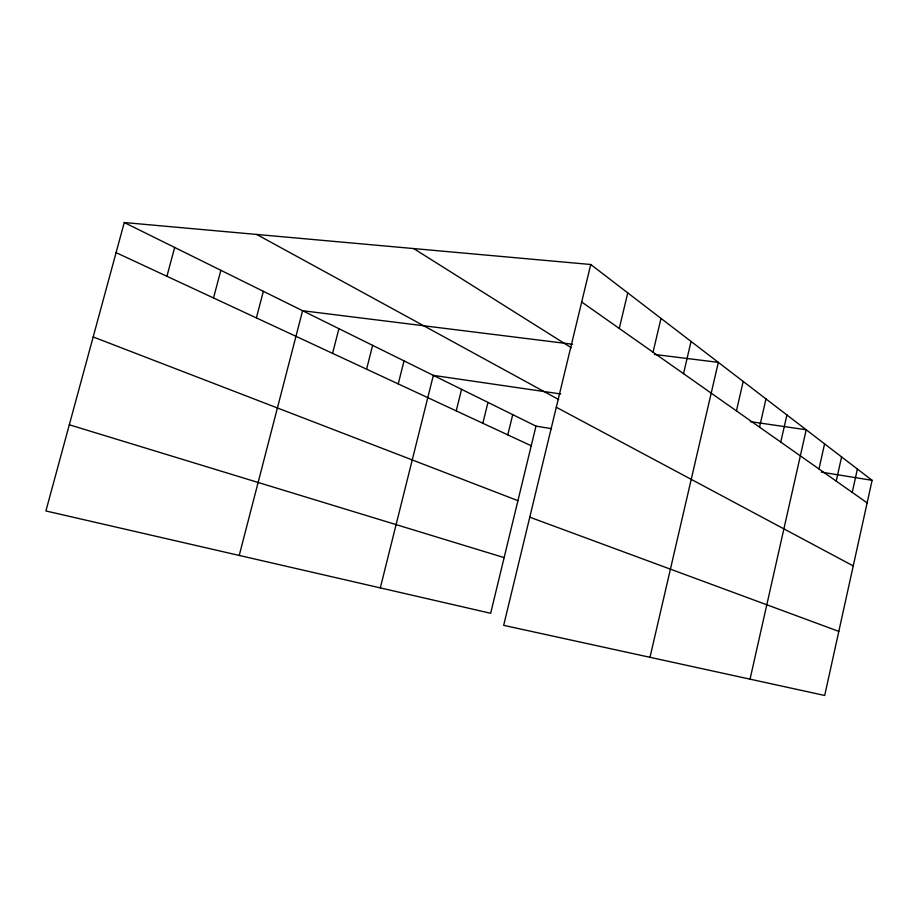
<?xml version="1.0" encoding="UTF-8"?>
<svg xmlns="http://www.w3.org/2000/svg" width="918" height="918" viewBox="0 0 918 918"><rect width="100%" height="100%" fill="white"/><g stroke="black" fill="none" stroke-linecap="round" stroke-linejoin="round"><path stroke-width="1.38" d="M852.225 492.381L857.401 469.041M590.744 264.499L872.1 480.321L824.697 695.465L503.672 625.353L590.744 264.499L124.263 222.535L45.9 510.959L490.648 613.281L535.986 426.136L124.263 222.535M836.218 481.112L841.599 456.923M818.971 468.972L824.582 443.876M780.759 442.086L786.91 414.97M750.052 679.159L806.211 429.773L750.316 421.626M759.53 427.145L765.979 398.917M736.431 410.897L743.201 381.44M649.99 657.299L718.335 362.369L654.396 354.428M683.52 373.66L691.059 341.439M653.031 352.202L661.006 318.397M619.271 328.449L627.751 292.888M507.792 434.88L512.726 414.638M482.834 423.267L487.963 402.394M456.223 410.885L461.559 389.335M380.316 587.887L433.342 375.382L560.76 393.971M398.24 383.908L404.035 360.889M366.58 369.185L372.628 345.363M332.58 353.361L338.903 328.678M239.231 555.436L302.584 310.72L572.534 344.25M256.386 317.915L263.351 291.316M213.527 297.971L220.848 270.305M166.927 276.295L174.649 247.458M535.986 426.136L551.546 428.649M821.403 472.15L872.1 480.321M69.309 424.782L504.143 557.616M529.778 517.19L838.811 631.389M93.177 336.952L517.936 500.666M116.081 252.634L531.235 445.781M556.297 407.259L853.235 565.913M256.696 234.446L558.706 399.559M413.662 248.571L571.237 347.704M581.691 301.999L867.131 502.869"/></g></svg>
